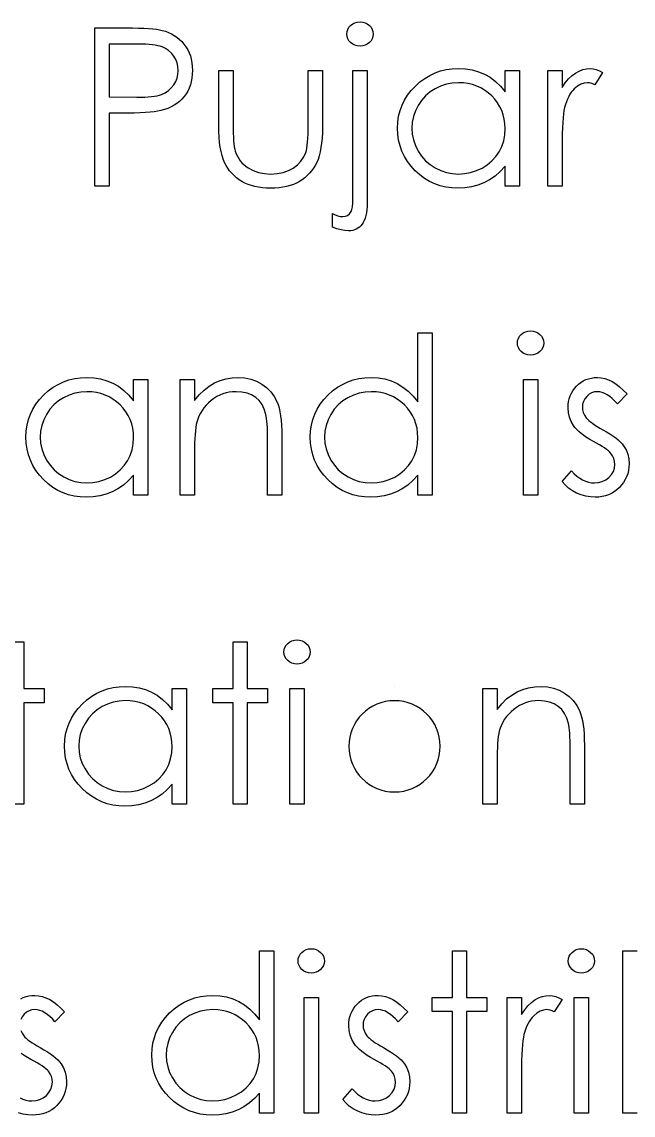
# Model space of a CAD drawing. Header units: millimetres. Extents: x -43 to 250, y -7 to 120.
# Drawn here: x 67.83 to 81.33, y 95.69 to 119.87 of the extents above; entities that cross this region are included whole.
import ezdxf

# ---------------------------------------------------------------- set-up
doc = ezdxf.new("R2010")
doc.units = ezdxf.units.MM

msp = doc.modelspace()

# ---------------------------------------------------------------- linework, layer by layer
at = {"color": 7, "linetype": 'Continuous'}
msp.add_line((76.061, 105.17), (76.061, 105.17), dxfattribs=at)
at = {"color": 7, "linetype": 'Continuous', "flags": 128}
for points in [[(69.441, 119.734), (70.127, 119.734), (70.127, 119.734), (70.269, 119.733), (70.399, 119.73), (70.517, 119.726), (70.622, 119.721), (70.716, 119.714), (70.798, 119.705), (70.867, 119.694), (70.925, 119.681), (70.925, 119.681), (70.997, 119.66), (71.066, 119.634), (71.131, 119.604), (71.193, 119.568), (71.251, 119.527), (71.307, 119.482), (71.359, 119.431), (71.407, 119.376), (71.451, 119.316), (71.489, 119.253), (71.521, 119.186), (71.548, 119.116), (71.568, 119.041), (71.583, 118.963), (71.592, 118.881), (71.595, 118.795), (71.595, 118.795), (71.592, 118.709), (71.583, 118.627), (71.569, 118.548), (71.549, 118.474), (71.522, 118.403), (71.49, 118.337), (71.453, 118.274), (71.409, 118.215), (71.361, 118.16), (71.307, 118.11), (71.25, 118.064), (71.188, 118.023), (71.122, 117.988), (71.051, 117.956), (70.976, 117.929), (70.897, 117.907), (70.897, 117.907), (70.831, 117.894), (70.751, 117.882), (70.66, 117.872), (70.554, 117.864), (70.437, 117.858), (70.306, 117.853), (70.162, 117.85), (70.005, 117.849), (70.005, 117.849), (69.755, 117.849), (69.755, 117.849), (69.755, 116.234), (69.755, 116.234), (69.441, 116.234), (69.441, 116.234), (69.441, 119.734)], [(75.297, 119.869), (75.356, 119.864), (75.41, 119.849), (75.459, 119.824), (75.504, 119.789), (75.541, 119.748), (75.567, 119.702), (75.583, 119.652), (75.588, 119.598), (75.588, 119.598), (75.583, 119.545), (75.567, 119.496), (75.541, 119.451), (75.504, 119.409), (75.459, 119.375), (75.41, 119.35), (75.356, 119.335), (75.297, 119.33), (75.297, 119.33), (75.238, 119.335), (75.184, 119.35), (75.135, 119.375), (75.09, 119.409), (75.053, 119.451), (75.026, 119.496), (75.011, 119.545), (75.005, 119.598), (75.005, 119.598), (75.011, 119.652), (75.026, 119.702), (75.053, 119.748), (75.09, 119.789), (75.135, 119.824), (75.184, 119.849), (75.238, 119.864), (75.297, 119.869)], [(69.755, 119.375), (69.755, 118.208), (69.755, 118.208), (70.368, 118.201), (70.368, 118.201), (70.458, 118.201), (70.541, 118.205), (70.618, 118.21), (70.69, 118.217), (70.754, 118.226), (70.813, 118.236), (70.865, 118.25), (70.911, 118.264), (70.993, 118.302), (71.066, 118.349), (71.128, 118.406), (71.182, 118.473), (71.225, 118.547), (71.256, 118.625), (71.274, 118.708), (71.281, 118.794), (71.281, 118.794), (71.274, 118.878), (71.256, 118.959), (71.225, 119.036), (71.182, 119.11), (71.129, 119.177), (71.068, 119.233), (70.999, 119.279), (70.922, 119.314), (70.879, 119.328), (70.829, 119.341), (70.772, 119.351), (70.71, 119.36), (70.641, 119.367), (70.566, 119.372), (70.484, 119.374), (70.395, 119.375), (70.395, 119.375), (69.755, 119.375)], [(72.178, 118.792), (72.492, 118.792), (72.492, 118.792), (72.492, 117.605), (72.492, 117.605), (72.493, 117.501), (72.495, 117.406), (72.499, 117.318), (72.505, 117.239), (72.512, 117.169), (72.52, 117.106), (72.53, 117.053), (72.542, 117.007), (72.542, 117.007), (72.563, 116.951), (72.588, 116.897), (72.617, 116.846), (72.65, 116.798), (72.688, 116.754), (72.73, 116.712), (72.776, 116.674), (72.826, 116.639), (72.936, 116.58), (73.057, 116.537), (73.187, 116.512), (73.327, 116.503), (73.327, 116.503), (73.468, 116.512), (73.597, 116.536), (73.714, 116.578), (73.821, 116.635), (73.914, 116.706), (73.992, 116.788), (74.054, 116.88), (74.101, 116.982), (74.101, 116.982), (74.113, 117.024), (74.123, 117.076), (74.132, 117.138), (74.14, 117.211), (74.146, 117.295), (74.149, 117.388), (74.152, 117.492), (74.153, 117.605), (74.153, 117.605), (74.153, 118.792), (74.153, 118.792), (74.467, 118.792), (74.467, 118.792), (74.467, 117.547), (74.467, 117.547), (74.465, 117.42), (74.459, 117.3), (74.449, 117.189), (74.435, 117.087), (74.418, 116.991), (74.396, 116.905), (74.37, 116.826), (74.34, 116.756), (74.307, 116.691), (74.27, 116.63), (74.228, 116.573), (74.183, 116.519), (74.133, 116.468), (74.08, 116.422), (74.022, 116.378), (73.96, 116.339), (73.895, 116.304), (73.826, 116.273), (73.752, 116.248), (73.675, 116.227), (73.593, 116.21), (73.508, 116.198), (73.418, 116.191), (73.325, 116.189), (73.325, 116.189), (73.231, 116.191), (73.142, 116.198), (73.056, 116.21), (72.974, 116.227), (72.896, 116.248), (72.823, 116.273), (72.752, 116.304), (72.687, 116.339), (72.625, 116.378), (72.567, 116.422), (72.513, 116.469), (72.463, 116.519), (72.417, 116.574), (72.376, 116.632), (72.338, 116.694), (72.304, 116.759), (72.275, 116.831), (72.249, 116.911), (72.227, 117), (72.21, 117.096), (72.196, 117.202), (72.186, 117.316), (72.18, 117.439), (72.178, 117.57), (72.178, 117.57), (72.178, 118.792)], [(75.14, 118.792), (75.454, 118.792), (75.454, 118.792), (75.454, 115.86), (75.454, 115.86), (75.452, 115.782), (75.447, 115.711), (75.438, 115.644), (75.426, 115.583), (75.411, 115.527), (75.392, 115.477), (75.37, 115.432), (75.344, 115.393), (75.316, 115.358), (75.285, 115.329), (75.251, 115.304), (75.215, 115.283), (75.176, 115.267), (75.135, 115.256), (75.091, 115.249), (75.045, 115.247), (75.045, 115.247), (74.964, 115.252), (74.878, 115.267), (74.787, 115.292), (74.691, 115.327), (74.691, 115.327), (74.691, 115.63), (74.691, 115.63), (74.751, 115.599), (74.809, 115.578), (74.863, 115.565), (74.914, 115.561), (74.914, 115.561), (74.973, 115.568), (75.024, 115.588), (75.067, 115.623), (75.102, 115.671), (75.102, 115.671), (75.119, 115.716), (75.131, 115.779), (75.138, 115.862), (75.14, 115.963), (75.14, 115.963), (75.14, 118.792)], [(78.819, 118.792), (78.819, 116.234), (78.819, 116.234), (78.505, 116.234), (78.505, 116.234), (78.505, 116.676), (78.505, 116.676), (78.396, 116.559), (78.282, 116.458), (78.16, 116.374), (78.033, 116.306), (77.899, 116.255), (77.759, 116.219), (77.613, 116.196), (77.46, 116.189), (77.46, 116.189), (77.325, 116.195), (77.195, 116.214), (77.069, 116.244), (76.949, 116.286), (76.834, 116.341), (76.723, 116.407), (76.618, 116.486), (76.517, 116.577), (76.426, 116.676), (76.346, 116.781), (76.28, 116.891), (76.224, 117.007), (76.182, 117.127), (76.151, 117.253), (76.133, 117.384), (76.127, 117.52), (76.127, 117.52), (76.133, 117.653), (76.151, 117.782), (76.182, 117.905), (76.226, 118.025), (76.281, 118.138), (76.348, 118.247), (76.428, 118.351), (76.521, 118.45), (76.622, 118.541), (76.728, 118.619), (76.839, 118.686), (76.956, 118.74), (77.077, 118.783), (77.203, 118.813), (77.334, 118.83), (77.47, 118.837), (77.47, 118.837), (77.627, 118.829), (77.775, 118.806), (77.916, 118.766), (78.049, 118.712), (78.175, 118.642), (78.293, 118.552), (78.403, 118.445), (78.505, 118.318), (78.505, 118.318), (78.505, 118.792), (78.505, 118.792), (78.819, 118.792)], [(79.447, 118.792), (79.762, 118.792), (79.762, 118.792), (79.762, 118.415), (79.762, 118.415), (79.833, 118.519), (79.907, 118.607), (79.982, 118.68), (80.059, 118.737), (80.138, 118.78), (80.219, 118.812), (80.301, 118.83), (80.386, 118.837), (80.386, 118.837), (80.451, 118.831), (80.518, 118.815), (80.587, 118.787), (80.659, 118.749), (80.659, 118.749), (80.486, 118.477), (80.486, 118.477), (80.441, 118.497), (80.399, 118.511), (80.36, 118.52), (80.326, 118.522), (80.326, 118.522), (80.251, 118.514), (80.177, 118.489), (80.104, 118.447), (80.033, 118.388), (79.999, 118.352), (79.966, 118.311), (79.937, 118.267), (79.909, 118.217), (79.883, 118.162), (79.859, 118.103), (79.837, 118.039), (79.818, 117.971), (79.818, 117.971), (79.804, 117.91), (79.793, 117.835), (79.783, 117.746), (79.776, 117.643), (79.769, 117.527), (79.765, 117.396), (79.762, 117.252), (79.762, 117.094), (79.762, 117.094), (79.762, 116.234), (79.762, 116.234), (79.447, 116.234), (79.447, 116.234), (79.447, 118.792)], [(77.474, 118.522), (77.337, 118.514), (77.205, 118.49), (77.079, 118.448), (76.958, 118.391), (76.846, 118.318), (76.745, 118.232), (76.657, 118.133), (76.581, 118.02), (76.52, 117.9), (76.476, 117.775), (76.449, 117.647), (76.441, 117.516), (76.441, 117.516), (76.45, 117.386), (76.476, 117.258), (76.52, 117.134), (76.582, 117.012), (76.659, 116.898), (76.747, 116.798), (76.848, 116.711), (76.961, 116.637), (77.083, 116.578), (77.208, 116.537), (77.338, 116.512), (77.472, 116.503), (77.472, 116.503), (77.608, 116.512), (77.74, 116.536), (77.869, 116.578), (77.993, 116.636), (78.109, 116.708), (78.211, 116.792), (78.298, 116.888), (78.372, 116.995), (78.43, 117.113), (78.472, 117.237), (78.497, 117.368), (78.505, 117.507), (78.505, 117.507), (78.5, 117.613), (78.486, 117.715), (78.463, 117.812), (78.431, 117.905), (78.389, 117.993), (78.338, 118.077), (78.277, 118.156), (78.207, 118.231), (78.131, 118.3), (78.05, 118.359), (77.965, 118.409), (77.876, 118.45), (77.782, 118.482), (77.683, 118.504), (77.581, 118.518), (77.474, 118.522)], [(76.89, 112.99), (76.89, 109.401), (76.89, 109.401), (76.576, 109.401), (76.576, 109.401), (76.576, 109.843), (76.576, 109.843), (76.467, 109.725), (76.353, 109.624), (76.231, 109.54), (76.103, 109.473), (75.969, 109.422), (75.83, 109.385), (75.683, 109.363), (75.531, 109.356), (75.531, 109.356), (75.396, 109.362), (75.265, 109.38), (75.14, 109.41), (75.019, 109.453), (74.904, 109.507), (74.793, 109.574), (74.688, 109.652), (74.588, 109.744), (74.496, 109.843), (74.417, 109.948), (74.35, 110.058), (74.295, 110.173), (74.252, 110.294), (74.222, 110.419), (74.204, 110.551), (74.197, 110.687), (74.197, 110.687), (74.204, 110.82), (74.222, 110.949), (74.253, 111.072), (74.296, 111.191), (74.352, 111.305), (74.419, 111.414), (74.499, 111.518), (74.591, 111.617), (74.692, 111.707), (74.799, 111.786), (74.91, 111.852), (75.026, 111.906), (75.147, 111.949), (75.274, 111.979), (75.405, 111.997), (75.541, 112.003), (75.541, 112.003), (75.697, 111.995), (75.846, 111.97), (75.987, 111.927), (76.12, 111.868), (76.245, 111.792), (76.364, 111.7), (76.473, 111.59), (76.576, 111.463), (76.576, 111.463), (76.576, 112.99), (76.576, 112.99), (76.89, 112.99)], [(79.065, 113.035), (79.123, 113.03), (79.177, 113.016), (79.227, 112.99), (79.271, 112.956), (79.309, 112.915), (79.336, 112.868), (79.352, 112.819), (79.358, 112.765), (79.358, 112.765), (79.352, 112.712), (79.336, 112.663), (79.309, 112.617), (79.271, 112.576), (79.227, 112.542), (79.177, 112.516), (79.123, 112.502), (79.065, 112.497), (79.065, 112.497), (79.007, 112.502), (78.955, 112.516), (78.905, 112.542), (78.86, 112.576), (78.823, 112.617), (78.796, 112.663), (78.78, 112.712), (78.774, 112.765), (78.774, 112.765), (78.78, 112.819), (78.796, 112.868), (78.823, 112.915), (78.86, 112.956), (78.905, 112.99), (78.955, 113.016), (79.007, 113.03), (79.065, 113.035)], [(70.608, 111.958), (70.608, 109.401), (70.608, 109.401), (70.294, 109.401), (70.294, 109.401), (70.294, 109.843), (70.294, 109.843), (70.185, 109.725), (70.071, 109.624), (69.949, 109.54), (69.821, 109.473), (69.687, 109.422), (69.548, 109.385), (69.401, 109.363), (69.249, 109.356), (69.249, 109.356), (69.114, 109.362), (68.983, 109.38), (68.858, 109.41), (68.737, 109.453), (68.622, 109.507), (68.511, 109.574), (68.406, 109.652), (68.306, 109.744), (68.214, 109.843), (68.135, 109.948), (68.068, 110.058), (68.013, 110.173), (67.97, 110.294), (67.94, 110.419), (67.922, 110.551), (67.915, 110.687), (67.915, 110.687), (67.922, 110.82), (67.94, 110.949), (67.971, 111.072), (68.014, 111.191), (68.07, 111.305), (68.137, 111.414), (68.217, 111.518), (68.309, 111.617), (68.41, 111.707), (68.517, 111.786), (68.628, 111.852), (68.744, 111.906), (68.865, 111.949), (68.992, 111.979), (69.123, 111.997), (69.259, 112.003), (69.259, 112.003), (69.415, 111.996), (69.564, 111.972), (69.705, 111.933), (69.838, 111.879), (69.963, 111.808), (70.082, 111.719), (70.191, 111.611), (70.294, 111.485), (70.294, 111.485), (70.294, 111.958), (70.294, 111.958), (70.608, 111.958)], [(71.326, 111.958), (71.64, 111.958), (71.64, 111.958), (71.64, 111.497), (71.64, 111.497), (71.743, 111.62), (71.851, 111.726), (71.964, 111.813), (72.084, 111.883), (72.208, 111.935), (72.337, 111.973), (72.473, 111.996), (72.613, 112.003), (72.613, 112.003), (72.755, 111.994), (72.888, 111.967), (73.013, 111.922), (73.129, 111.859), (73.234, 111.78), (73.325, 111.689), (73.401, 111.585), (73.462, 111.469), (73.487, 111.404), (73.509, 111.329), (73.527, 111.247), (73.543, 111.156), (73.554, 111.057), (73.562, 110.949), (73.568, 110.832), (73.569, 110.707), (73.569, 110.707), (73.569, 109.401), (73.569, 109.401), (73.255, 109.401), (73.255, 109.401), (73.255, 110.604), (73.255, 110.604), (73.254, 110.708), (73.253, 110.804), (73.25, 110.89), (73.246, 110.968), (73.24, 111.036), (73.234, 111.095), (73.226, 111.145), (73.218, 111.186), (73.218, 111.186), (73.182, 111.304), (73.132, 111.406), (73.069, 111.492), (72.993, 111.563), (72.903, 111.618), (72.801, 111.658), (72.686, 111.681), (72.558, 111.689), (72.558, 111.689), (72.482, 111.686), (72.409, 111.677), (72.337, 111.662), (72.267, 111.641), (72.199, 111.613), (72.133, 111.58), (72.07, 111.54), (72.008, 111.494), (71.95, 111.444), (71.897, 111.391), (71.849, 111.335), (71.807, 111.276), (71.769, 111.214), (71.737, 111.15), (71.71, 111.082), (71.688, 111.012), (71.688, 111.012), (71.677, 110.96), (71.667, 110.898), (71.659, 110.827), (71.652, 110.746), (71.647, 110.656), (71.643, 110.555), (71.64, 110.445), (71.64, 110.325), (71.64, 110.325), (71.64, 109.401), (71.64, 109.401), (71.326, 109.401), (71.326, 109.401), (71.326, 111.958)], [(78.909, 111.958), (79.223, 111.958), (79.223, 111.958), (79.223, 109.401), (79.223, 109.401), (78.909, 109.401), (78.909, 109.401), (78.909, 111.958)], [(81.197, 111.639), (80.984, 111.42), (80.984, 111.42), (80.928, 111.483), (80.872, 111.538), (80.816, 111.584), (80.761, 111.622), (80.706, 111.651), (80.651, 111.672), (80.597, 111.685), (80.543, 111.689), (80.543, 111.689), (80.477, 111.683), (80.416, 111.663), (80.359, 111.631), (80.308, 111.585), (80.265, 111.531), (80.235, 111.474), (80.217, 111.411), (80.21, 111.345), (80.21, 111.345), (80.216, 111.285), (80.232, 111.226), (80.259, 111.169), (80.297, 111.113), (80.297, 111.113), (80.322, 111.084), (80.353, 111.055), (80.389, 111.023), (80.432, 110.991), (80.481, 110.957), (80.536, 110.923), (80.596, 110.886), (80.662, 110.849), (80.662, 110.849), (80.744, 110.803), (80.818, 110.757), (80.886, 110.712), (80.947, 110.667), (81.001, 110.622), (81.049, 110.578), (81.089, 110.534), (81.123, 110.49), (81.123, 110.49), (81.175, 110.4), (81.213, 110.304), (81.235, 110.202), (81.242, 110.095), (81.242, 110.095), (81.239, 110.019), (81.229, 109.946), (81.212, 109.876), (81.189, 109.809), (81.158, 109.745), (81.122, 109.684), (81.078, 109.626), (81.028, 109.57), (80.972, 109.52), (80.914, 109.476), (80.852, 109.44), (80.787, 109.41), (80.719, 109.386), (80.646, 109.369), (80.571, 109.359), (80.493, 109.356), (80.493, 109.356), (80.387, 109.361), (80.284, 109.379), (80.183, 109.408), (80.084, 109.448), (79.991, 109.498), (79.906, 109.558), (79.83, 109.626), (79.762, 109.702), (79.762, 109.702), (79.97, 109.939), (79.97, 109.939), (80.03, 109.876), (80.091, 109.821), (80.153, 109.775), (80.216, 109.737), (80.28, 109.708), (80.345, 109.687), (80.41, 109.674), (80.477, 109.67), (80.477, 109.67), (80.567, 109.678), (80.651, 109.701), (80.727, 109.739), (80.796, 109.793), (80.854, 109.856), (80.895, 109.927), (80.92, 110.001), (80.928, 110.081), (80.928, 110.081), (80.923, 110.148), (80.906, 110.211), (80.88, 110.27), (80.842, 110.325), (80.842, 110.325), (80.817, 110.352), (80.786, 110.381), (80.747, 110.412), (80.702, 110.444), (80.651, 110.478), (80.592, 110.513), (80.526, 110.55), (80.454, 110.589), (80.454, 110.589), (80.376, 110.633), (80.305, 110.677), (80.24, 110.722), (80.182, 110.765), (80.13, 110.809), (80.085, 110.852), (80.045, 110.895), (80.013, 110.938), (80.013, 110.938), (79.962, 111.027), (79.926, 111.123), (79.903, 111.224), (79.896, 111.332), (79.896, 111.332), (79.899, 111.403), (79.907, 111.47), (79.922, 111.535), (79.942, 111.597), (79.968, 111.655), (79.999, 111.71), (80.036, 111.763), (80.079, 111.812), (80.127, 111.857), (80.177, 111.895), (80.231, 111.928), (80.287, 111.956), (80.346, 111.977), (80.409, 111.991), (80.474, 112), (80.543, 112.003), (80.543, 112.003), (80.624, 111.998), (80.705, 111.981), (80.787, 111.952), (80.869, 111.912), (80.951, 111.861), (81.033, 111.799), (81.115, 111.725), (81.197, 111.639)], [(69.263, 111.689), (69.126, 111.681), (68.994, 111.656), (68.867, 111.615), (68.746, 111.557), (68.634, 111.485), (68.534, 111.399), (68.445, 111.3), (68.369, 111.187), (68.308, 111.067), (68.265, 110.942), (68.238, 110.814), (68.229, 110.683), (68.229, 110.683), (68.239, 110.553), (68.265, 110.425), (68.309, 110.3), (68.37, 110.178), (68.448, 110.065), (68.536, 109.964), (68.637, 109.877), (68.75, 109.804), (68.871, 109.745), (68.997, 109.704), (69.126, 109.678), (69.26, 109.67), (69.26, 109.67), (69.396, 109.678), (69.529, 109.703), (69.657, 109.744), (69.782, 109.802), (69.897, 109.875), (70, 109.959), (70.087, 110.055), (70.16, 110.162), (70.219, 110.279), (70.261, 110.404), (70.285, 110.535), (70.294, 110.674), (70.294, 110.674), (70.289, 110.78), (70.275, 110.881), (70.252, 110.979), (70.219, 111.071), (70.177, 111.16), (70.126, 111.244), (70.066, 111.323), (69.996, 111.398), (69.919, 111.466), (69.839, 111.526), (69.753, 111.576), (69.664, 111.616), (69.57, 111.648), (69.472, 111.671), (69.37, 111.685), (69.263, 111.689)], [(75.545, 111.689), (75.408, 111.681), (75.276, 111.656), (75.15, 111.615), (75.028, 111.557), (74.916, 111.485), (74.816, 111.399), (74.727, 111.3), (74.651, 111.187), (74.59, 111.067), (74.547, 110.942), (74.52, 110.814), (74.512, 110.683), (74.512, 110.683), (74.521, 110.553), (74.547, 110.425), (74.591, 110.3), (74.652, 110.178), (74.73, 110.065), (74.818, 109.964), (74.919, 109.877), (75.032, 109.804), (75.153, 109.745), (75.279, 109.704), (75.408, 109.678), (75.542, 109.67), (75.542, 109.67), (75.678, 109.678), (75.811, 109.703), (75.939, 109.744), (76.064, 109.802), (76.179, 109.875), (76.282, 109.959), (76.369, 110.055), (76.442, 110.162), (76.501, 110.279), (76.543, 110.404), (76.567, 110.535), (76.576, 110.674), (76.576, 110.674), (76.571, 110.78), (76.557, 110.881), (76.534, 110.979), (76.501, 111.071), (76.459, 111.16), (76.408, 111.244), (76.348, 111.323), (76.278, 111.398), (76.201, 111.466), (76.121, 111.526), (76.035, 111.576), (75.946, 111.616), (75.852, 111.648), (75.754, 111.671), (75.652, 111.685), (75.545, 111.689)], [(67.556, 106.157), (67.871, 106.157), (67.871, 106.157), (67.871, 105.125), (67.871, 105.125), (68.319, 105.125), (68.319, 105.125), (68.319, 104.811), (68.319, 104.811), (67.871, 104.811), (67.871, 104.811), (67.871, 102.567), (67.871, 102.567), (67.556, 102.567), (67.556, 102.567), (67.556, 104.811), (67.556, 104.811), (67.108, 104.811), (67.108, 104.811), (67.108, 105.125), (67.108, 105.125), (67.556, 105.125), (67.556, 105.125), (67.556, 106.157)], [(72.492, 106.157), (72.806, 106.157), (72.806, 106.157), (72.806, 105.125), (72.806, 105.125), (73.255, 105.125), (73.255, 105.125), (73.255, 104.811), (73.255, 104.811), (72.806, 104.811), (72.806, 104.811), (72.806, 102.567), (72.806, 102.567), (72.492, 102.567), (72.492, 102.567), (72.492, 104.811), (72.492, 104.811), (72.044, 104.811), (72.044, 104.811), (72.044, 105.125), (72.044, 105.125), (72.492, 105.125), (72.492, 105.125), (72.492, 106.157)], [(73.904, 106.202), (73.963, 106.197), (74.017, 106.182), (74.066, 106.157), (74.111, 106.123), (74.149, 106.081), (74.176, 106.035), (74.192, 105.985), (74.197, 105.931), (74.197, 105.931), (74.192, 105.879), (74.176, 105.83), (74.149, 105.784), (74.111, 105.743), (74.066, 105.708), (74.017, 105.683), (73.963, 105.668), (73.904, 105.663), (73.904, 105.663), (73.847, 105.668), (73.794, 105.683), (73.745, 105.708), (73.7, 105.743), (73.662, 105.784), (73.636, 105.83), (73.62, 105.879), (73.614, 105.931), (73.614, 105.931), (73.62, 105.985), (73.636, 106.035), (73.662, 106.081), (73.7, 106.123), (73.745, 106.157), (73.794, 106.182), (73.847, 106.197), (73.904, 106.202)], [(71.46, 105.125), (71.46, 102.567), (71.46, 102.567), (71.146, 102.567), (71.146, 102.567), (71.146, 103.01), (71.146, 103.01), (71.037, 102.892), (70.923, 102.791), (70.801, 102.707), (70.674, 102.64), (70.54, 102.588), (70.4, 102.552), (70.254, 102.529), (70.101, 102.522), (70.101, 102.522), (69.966, 102.529), (69.836, 102.547), (69.71, 102.577), (69.59, 102.619), (69.475, 102.674), (69.364, 102.741), (69.259, 102.819), (69.158, 102.91), (69.067, 103.01), (68.987, 103.114), (68.921, 103.224), (68.865, 103.34), (68.823, 103.461), (68.792, 103.586), (68.774, 103.717), (68.768, 103.853), (68.768, 103.853), (68.774, 103.986), (68.792, 104.115), (68.823, 104.239), (68.867, 104.358), (68.922, 104.472), (68.989, 104.58), (69.069, 104.685), (69.162, 104.784), (69.263, 104.874), (69.37, 104.953), (69.48, 105.019), (69.597, 105.073), (69.718, 105.116), (69.844, 105.146), (69.975, 105.164), (70.111, 105.17), (70.111, 105.17), (70.268, 105.162), (70.416, 105.139), (70.557, 105.1), (70.69, 105.046), (70.816, 104.975), (70.934, 104.885), (71.044, 104.778), (71.146, 104.652), (71.146, 104.652), (71.146, 105.125), (71.146, 105.125), (71.46, 105.125)], [(73.749, 105.125), (74.063, 105.125), (74.063, 105.125), (74.063, 102.567), (74.063, 102.567), (73.749, 102.567), (73.749, 102.567), (73.749, 105.125)], [(78.012, 105.125), (78.326, 105.125), (78.326, 105.125), (78.326, 104.664), (78.326, 104.664), (78.429, 104.787), (78.537, 104.893), (78.65, 104.98), (78.769, 105.049), (78.894, 105.102), (79.023, 105.14), (79.159, 105.162), (79.299, 105.17), (79.299, 105.17), (79.44, 105.161), (79.574, 105.134), (79.698, 105.089), (79.815, 105.025), (79.92, 104.947), (80.011, 104.856), (80.087, 104.752), (80.148, 104.636), (80.173, 104.57), (80.195, 104.496), (80.213, 104.414), (80.228, 104.323), (80.24, 104.223), (80.248, 104.115), (80.254, 103.998), (80.255, 103.874), (80.255, 103.874), (80.255, 102.567), (80.255, 102.567), (79.941, 102.567), (79.941, 102.567), (79.941, 103.77), (79.941, 103.77), (79.94, 103.875), (79.939, 103.97), (79.936, 104.057), (79.932, 104.134), (79.926, 104.202), (79.92, 104.261), (79.912, 104.312), (79.904, 104.352), (79.904, 104.352), (79.868, 104.47), (79.818, 104.573), (79.755, 104.659), (79.679, 104.73), (79.589, 104.785), (79.487, 104.824), (79.372, 104.848), (79.244, 104.856), (79.244, 104.856), (79.168, 104.853), (79.095, 104.844), (79.023, 104.828), (78.953, 104.807), (78.885, 104.779), (78.819, 104.746), (78.755, 104.706), (78.694, 104.661), (78.636, 104.61), (78.583, 104.558), (78.535, 104.502), (78.492, 104.443), (78.455, 104.381), (78.423, 104.317), (78.396, 104.249), (78.374, 104.179), (78.374, 104.179), (78.363, 104.127), (78.353, 104.065), (78.345, 103.994), (78.338, 103.913), (78.333, 103.822), (78.328, 103.722), (78.326, 103.612), (78.326, 103.492), (78.326, 103.492), (78.326, 102.567), (78.326, 102.567), (78.012, 102.567), (78.012, 102.567), (78.012, 105.125)], [(70.115, 104.856), (69.978, 104.847), (69.846, 104.823), (69.72, 104.781), (69.599, 104.724), (69.487, 104.652), (69.386, 104.566), (69.298, 104.467), (69.222, 104.354), (69.161, 104.233), (69.117, 104.108), (69.09, 103.981), (69.082, 103.85), (69.082, 103.85), (69.091, 103.719), (69.117, 103.592), (69.161, 103.467), (69.223, 103.345), (69.3, 103.231), (69.388, 103.131), (69.489, 103.044), (69.602, 102.97), (69.724, 102.912), (69.849, 102.87), (69.979, 102.845), (70.113, 102.837), (70.113, 102.837), (70.249, 102.845), (70.381, 102.87), (70.51, 102.911), (70.634, 102.969), (70.75, 103.041), (70.852, 103.125), (70.939, 103.221), (71.013, 103.329), (71.071, 103.446), (71.113, 103.571), (71.138, 103.702), (71.146, 103.841), (71.146, 103.841), (71.141, 103.946), (71.127, 104.048), (71.104, 104.146), (71.072, 104.238), (71.03, 104.326), (70.979, 104.411), (70.918, 104.49), (70.848, 104.565), (70.772, 104.633), (70.691, 104.692), (70.606, 104.742), (70.517, 104.783), (70.423, 104.815), (70.324, 104.838), (70.222, 104.852), (70.115, 104.856)], [(73.39, 99.324), (73.39, 95.734), (73.39, 95.734), (73.076, 95.734), (73.076, 95.734), (73.076, 96.176), (73.076, 96.176), (72.967, 96.059), (72.853, 95.958), (72.731, 95.874), (72.603, 95.806), (72.469, 95.755), (72.33, 95.719), (72.183, 95.696), (72.031, 95.689), (72.031, 95.689), (71.896, 95.695), (71.765, 95.714), (71.64, 95.744), (71.519, 95.786), (71.404, 95.841), (71.293, 95.907), (71.188, 95.986), (71.088, 96.077), (70.996, 96.176), (70.917, 96.281), (70.85, 96.391), (70.795, 96.507), (70.752, 96.627), (70.722, 96.753), (70.704, 96.884), (70.697, 97.02), (70.697, 97.02), (70.704, 97.153), (70.722, 97.282), (70.753, 97.405), (70.796, 97.525), (70.852, 97.638), (70.919, 97.747), (70.999, 97.851), (71.091, 97.95), (71.192, 98.041), (71.299, 98.119), (71.41, 98.186), (71.526, 98.24), (71.647, 98.283), (71.774, 98.313), (71.905, 98.33), (72.041, 98.337), (72.041, 98.337), (72.197, 98.328), (72.346, 98.303), (72.487, 98.26), (72.62, 98.201), (72.745, 98.126), (72.864, 98.033), (72.973, 97.923), (73.076, 97.797), (73.076, 97.797), (73.076, 99.324), (73.076, 99.324), (73.39, 99.324)], [(74.218, 99.369), (74.277, 99.364), (74.331, 99.349), (74.38, 99.324), (74.425, 99.289), (74.463, 99.248), (74.49, 99.202), (74.506, 99.152), (74.512, 99.098), (74.512, 99.098), (74.506, 99.045), (74.49, 98.996), (74.463, 98.951), (74.425, 98.909), (74.38, 98.875), (74.331, 98.85), (74.277, 98.835), (74.218, 98.83), (74.218, 98.83), (74.161, 98.835), (74.108, 98.85), (74.059, 98.875), (74.014, 98.909), (73.977, 98.951), (73.95, 98.996), (73.934, 99.045), (73.928, 99.098), (73.928, 99.098), (73.934, 99.152), (73.95, 99.202), (73.977, 99.248), (74.014, 99.289), (74.059, 99.324), (74.108, 99.349), (74.161, 99.364), (74.218, 99.369)], [(77.338, 99.324), (77.653, 99.324), (77.653, 99.324), (77.653, 98.292), (77.653, 98.292), (78.101, 98.292), (78.101, 98.292), (78.101, 97.978), (78.101, 97.978), (77.653, 97.978), (77.653, 97.978), (77.653, 95.734), (77.653, 95.734), (77.338, 95.734), (77.338, 95.734), (77.338, 97.978), (77.338, 97.978), (76.89, 97.978), (76.89, 97.978), (76.89, 98.292), (76.89, 98.292), (77.338, 98.292), (77.338, 98.292), (77.338, 99.324)], [(80.186, 99.369), (80.245, 99.364), (80.299, 99.349), (80.348, 99.324), (80.393, 99.289), (80.431, 99.248), (80.458, 99.202), (80.474, 99.152), (80.479, 99.098), (80.479, 99.098), (80.474, 99.045), (80.458, 98.996), (80.431, 98.951), (80.393, 98.909), (80.348, 98.875), (80.299, 98.85), (80.245, 98.835), (80.186, 98.83), (80.186, 98.83), (80.129, 98.835), (80.076, 98.85), (80.027, 98.875), (79.982, 98.909), (79.945, 98.951), (79.918, 98.996), (79.902, 99.045), (79.896, 99.098), (79.896, 99.098), (79.902, 99.152), (79.918, 99.202), (79.945, 99.248), (79.982, 99.289), (80.027, 99.324), (80.076, 99.349), (80.129, 99.364), (80.186, 99.369)], [(81.108, 95.734), (81.108, 99.324), (81.108, 99.324), (81.422, 99.324)], [(67.801, 98.262), (67.857, 98.289), (67.917, 98.31), (67.979, 98.325), (68.044, 98.334), (68.113, 98.337), (68.113, 98.337), (68.194, 98.331), (68.276, 98.314), (68.358, 98.285), (68.44, 98.245), (68.521, 98.194), (68.603, 98.132), (68.686, 98.058), (68.768, 97.973)], [(74.063, 98.292), (74.377, 98.292), (74.377, 98.292), (74.377, 95.734), (74.377, 95.734), (74.063, 95.734), (74.063, 95.734), (74.063, 98.292)], [(76.351, 97.973), (76.138, 97.753), (76.138, 97.753), (76.082, 97.816), (76.026, 97.871), (75.97, 97.917), (75.915, 97.955), (75.86, 97.985), (75.805, 98.006), (75.75, 98.018), (75.696, 98.022), (75.696, 98.022), (75.631, 98.016), (75.57, 97.997), (75.513, 97.964), (75.462, 97.919), (75.419, 97.865), (75.389, 97.807), (75.37, 97.745), (75.364, 97.678), (75.364, 97.678), (75.37, 97.618), (75.386, 97.56), (75.413, 97.502), (75.451, 97.446), (75.451, 97.446), (75.476, 97.417), (75.506, 97.388), (75.543, 97.356), (75.586, 97.324), (75.635, 97.29), (75.689, 97.256), (75.75, 97.22), (75.816, 97.183), (75.816, 97.183), (75.898, 97.136), (75.972, 97.091), (76.04, 97.045), (76.101, 97), (76.155, 96.955), (76.203, 96.911), (76.243, 96.867), (76.277, 96.824), (76.277, 96.824), (76.329, 96.733), (76.367, 96.637), (76.388, 96.535), (76.396, 96.428), (76.396, 96.428), (76.393, 96.352), (76.383, 96.279), (76.366, 96.209), (76.343, 96.143), (76.312, 96.078), (76.276, 96.017), (76.232, 95.959), (76.182, 95.904), (76.126, 95.853), (76.068, 95.81), (76.006, 95.773), (75.941, 95.743), (75.872, 95.719), (75.8, 95.702), (75.725, 95.693), (75.647, 95.689), (75.647, 95.689), (75.541, 95.695), (75.438, 95.712), (75.337, 95.741), (75.238, 95.781), (75.145, 95.831), (75.06, 95.891), (74.983, 95.959), (74.915, 96.035), (74.915, 96.035), (75.124, 96.272), (75.124, 96.272), (75.184, 96.209), (75.245, 96.155), (75.307, 96.108), (75.37, 96.071), (75.434, 96.041), (75.499, 96.02), (75.564, 96.007), (75.631, 96.003), (75.631, 96.003), (75.721, 96.011), (75.804, 96.034), (75.881, 96.072), (75.95, 96.126), (76.008, 96.19), (76.049, 96.26), (76.074, 96.334), (76.082, 96.415), (76.082, 96.415), (76.076, 96.481), (76.06, 96.544), (76.034, 96.603), (75.996, 96.659), (75.996, 96.659), (75.971, 96.685), (75.94, 96.714), (75.901, 96.745), (75.856, 96.777), (75.804, 96.811), (75.746, 96.846), (75.68, 96.883), (75.608, 96.922), (75.608, 96.922), (75.53, 96.967), (75.459, 97.011), (75.394, 97.055), (75.335, 97.098), (75.283, 97.142), (75.239, 97.185), (75.199, 97.229), (75.167, 97.272), (75.167, 97.272), (75.116, 97.361), (75.079, 97.457), (75.057, 97.558), (75.05, 97.666), (75.05, 97.666), (75.053, 97.736), (75.061, 97.804), (75.076, 97.868), (75.096, 97.93), (75.122, 97.988), (75.153, 98.043), (75.19, 98.096), (75.233, 98.145), (75.281, 98.19), (75.331, 98.229), (75.384, 98.262), (75.441, 98.289), (75.5, 98.31), (75.563, 98.325), (75.628, 98.334), (75.696, 98.337), (75.696, 98.337), (75.778, 98.331), (75.859, 98.314), (75.941, 98.285), (76.023, 98.245), (76.104, 98.194), (76.187, 98.132), (76.269, 98.058), (76.351, 97.973)], [(78.55, 98.292), (78.864, 98.292), (78.864, 98.292), (78.864, 97.915), (78.864, 97.915), (78.936, 98.019), (79.009, 98.107), (79.084, 98.18), (79.161, 98.237), (79.241, 98.28), (79.322, 98.312), (79.404, 98.33), (79.488, 98.337), (79.488, 98.337), (79.553, 98.331), (79.621, 98.315), (79.69, 98.287), (79.762, 98.249), (79.762, 98.249), (79.589, 97.977), (79.589, 97.977), (79.543, 97.997), (79.501, 98.011), (79.463, 98.02), (79.428, 98.022), (79.428, 98.022), (79.353, 98.014), (79.279, 97.989), (79.207, 97.947), (79.135, 97.888), (79.101, 97.852), (79.069, 97.811), (79.039, 97.767), (79.011, 97.717), (78.985, 97.662), (78.962, 97.603), (78.94, 97.539), (78.92, 97.471), (78.92, 97.471), (78.907, 97.41), (78.896, 97.335), (78.886, 97.246), (78.878, 97.143), (78.872, 97.027), (78.868, 96.896), (78.865, 96.752), (78.864, 96.594), (78.864, 96.594), (78.864, 95.734), (78.864, 95.734), (78.55, 95.734), (78.55, 95.734), (78.55, 98.292)], [(80.031, 98.292), (80.345, 98.292), (80.345, 98.292), (80.345, 95.734), (80.345, 95.734), (80.031, 95.734), (80.031, 95.734), (80.031, 98.292)], [(68.768, 97.973), (68.555, 97.753), (68.555, 97.753), (68.499, 97.816), (68.443, 97.871), (68.387, 97.917), (68.332, 97.955), (68.276, 97.985), (68.222, 98.006), (68.167, 98.018), (68.113, 98.022), (68.113, 98.022), (68.047, 98.016), (67.986, 97.997), (67.929, 97.964), (67.878, 97.919), (67.835, 97.865), (67.805, 97.807)], [(72.045, 98.022), (71.908, 98.014), (71.776, 97.99), (71.65, 97.948), (71.528, 97.891), (71.416, 97.818), (71.316, 97.732), (71.227, 97.633), (71.151, 97.52), (71.09, 97.4), (71.047, 97.275), (71.02, 97.147), (71.012, 97.016), (71.012, 97.016), (71.021, 96.886), (71.047, 96.758), (71.091, 96.634), (71.152, 96.512), (71.23, 96.398), (71.318, 96.298), (71.419, 96.211), (71.532, 96.137), (71.653, 96.078), (71.779, 96.037), (71.908, 96.012), (72.042, 96.003), (72.042, 96.003), (72.178, 96.012), (72.311, 96.036), (72.439, 96.078), (72.564, 96.136), (72.679, 96.208), (72.782, 96.292), (72.869, 96.388), (72.942, 96.495), (73.001, 96.613), (73.043, 96.737), (73.067, 96.868), (73.076, 97.007), (73.076, 97.007), (73.071, 97.113), (73.057, 97.215), (73.034, 97.312), (73.001, 97.405), (72.959, 97.493), (72.908, 97.577), (72.848, 97.656), (72.778, 97.731), (72.701, 97.8), (72.621, 97.859), (72.535, 97.909), (72.446, 97.95), (72.352, 97.982), (72.254, 98.004), (72.152, 98.018), (72.045, 98.022)], [(67.802, 97.56), (67.83, 97.502), (67.868, 97.446), (67.868, 97.446), (67.892, 97.417), (67.923, 97.388), (67.96, 97.356), (68.002, 97.324), (68.051, 97.29), (68.106, 97.256), (68.166, 97.22), (68.233, 97.183), (68.233, 97.183), (68.314, 97.136), (68.389, 97.091), (68.457, 97.045), (68.518, 97), (68.572, 96.955), (68.619, 96.911), (68.66, 96.867), (68.694, 96.824), (68.694, 96.824), (68.746, 96.733), (68.783, 96.637), (68.805, 96.535), (68.813, 96.428), (68.813, 96.428), (68.809, 96.352), (68.799, 96.279), (68.783, 96.209), (68.76, 96.143), (68.729, 96.078), (68.692, 96.017), (68.649, 95.959), (68.598, 95.904), (68.543, 95.853), (68.485, 95.81), (68.423, 95.773), (68.358, 95.743), (68.289, 95.719), (68.217, 95.702), (68.142, 95.693), (68.063, 95.689), (68.063, 95.689), (67.957, 95.695), (67.854, 95.712), (67.753, 95.741)], [(67.786, 96.071), (67.85, 96.041), (67.915, 96.02), (67.981, 96.007), (68.047, 96.003), (68.047, 96.003), (68.138, 96.011), (68.221, 96.034), (68.297, 96.072), (68.367, 96.126), (68.424, 96.19), (68.466, 96.26), (68.49, 96.334), (68.499, 96.415), (68.499, 96.415), (68.493, 96.481), (68.477, 96.544), (68.45, 96.603), (68.412, 96.659), (68.412, 96.659), (68.388, 96.685), (68.356, 96.714), (68.318, 96.745), (68.273, 96.777), (68.221, 96.811), (68.162, 96.846), (68.097, 96.883), (68.025, 96.922), (68.025, 96.922), (67.947, 96.967), (67.875, 97.011), (67.811, 97.055)], [(81.422, 95.734), (81.108, 95.734)]]:
    msp.add_lwpolyline(points, dxfattribs=at)
at = {"color": 7, "linetype": 'Continuous'}
msp.add_arc((76.06, 103.846), 1.009, 90.0008, 89.9992, dxfattribs=at)

doc.saveas('drawing.dxf')
